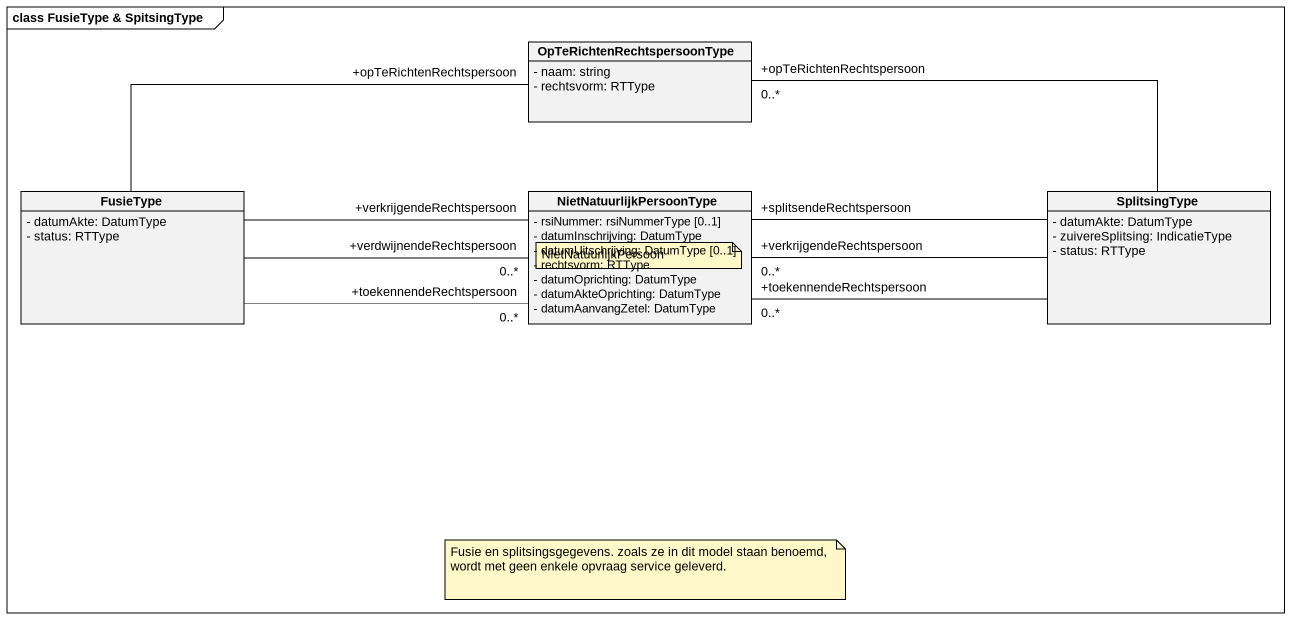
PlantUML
@startuml
mainframe class FusieType & SpitsingType
hide circle
hide empty members
skinparam classAttributeIconSize 0
class OpTeRichtenRechtspersoonType {
  - naam: string
  - rechtsvorm: RTType
}
class FusieType {
  - datumAkte: DatumType
  - status: RTType
}
class NietNatuurlijkPersoonType {
  - rsiNummer: rsiNummerType [0..1]
  - datumInschrijving: DatumType
  - datumUitschrijving: DatumType [0..1]
  - rechtsvorm: RTType
  - datumOprichting: DatumType
  - datumAkteOprichting: DatumType
  - datumAanvangZetel: DatumType
}
class SplitsingType {
  - datumAkte: DatumType
  - zuivereSplitsing: IndicatieType
  - status: RTType
}
FusieType -right- "+opTeRichtenRechtspersoon" OpTeRichtenRechtspersoonType
FusieType -right- "+verkrijgendeRechtspersoon" NietNatuurlijkPersoonType
FusieType -right- "+verdwijnendeRechtspersoon\n0..*" NietNatuurlijkPersoonType
FusieType -right- "+toekennendeRechtspersoon\n0..*" NietNatuurlijkPersoonType
SplitsingType -left- "+opTeRichtenRechtspersoon\n0..*" OpTeRichtenRechtspersoonType
SplitsingType -left- "+toekennendeRechtspersoon\n0..*" NietNatuurlijkPersoonType
SplitsingType -left- "+splitsendeRechtspersoon" NietNatuurlijkPersoonType
SplitsingType -left- "+verkrijgendeRechtspersoon\n0..*" NietNatuurlijkPersoonType
note as N1
  NietNatuurlijkPersoon
end note
note as N2
  Fusie en splitsingsgegevens. zoals ze in dit model staan benoemd, wordt met geen enkele opvraag service geleverd.
end note
@enduml
